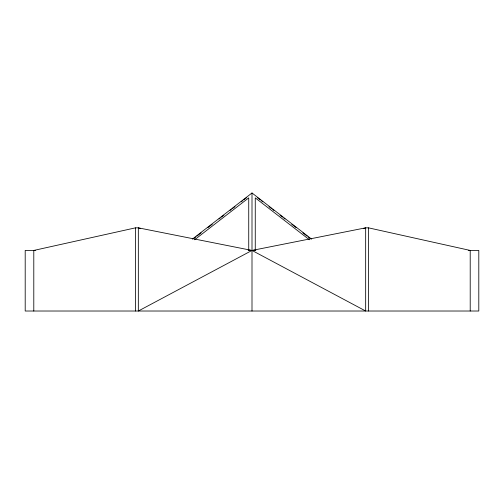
<?xml version="1.0" encoding="UTF-8"?>
<svg xmlns="http://www.w3.org/2000/svg" width="504" height="504" viewBox="0 0 504 504"><rect width="100%" height="100%" fill="white"/><g stroke="black" fill="none" stroke-linecap="round" stroke-linejoin="round"><path stroke-width="0.76" d="M192.377 239.117L252 192.982L311.623 239.117M194.349 238.102L195.583 237.151M196.818 236.2L201.127 232.861M207.906 227.613L212.222 224.28M218.994 219.032L220.229 218.081M221.464 217.129L223.927 215.221M230.089 210.452L231.317 209.5M232.552 208.543L235.015 206.64M241.177 201.871L242.411 200.913M243.64 199.962L246.721 197.581M194.607 239.753L248.737 197.864L248.737 250.331M363.485 228.633L365.665 227.833L368.468 227.833L470.207 250.438L470.207 311.018M255.9 250.116L252 250.438L138.335 227.833L135.532 227.833L33.793 250.438L33.793 311.018M35.4 250.438L25.2 250.438L25.2 311.018L478.8 311.018L478.8 250.438L468.6 250.438M248.1 250.116L252 250.438L365.665 227.833L365.665 311.018L252 250.438L138.335 311.018L138.335 227.833L140.515 228.633M257.279 197.581L260.36 199.962M261.589 200.913L262.823 201.871M268.985 206.64L271.448 208.543M272.683 209.5L273.911 210.452M280.073 215.221L282.536 217.129M283.771 218.081L285.006 219.032M291.778 224.28L296.094 227.613M302.873 232.861L307.182 236.2M308.416 237.151L309.651 238.102M309.393 239.753L255.263 197.864L255.263 250.331M368.468 227.833L368.468 311.018M252 192.982L252 311.018M135.532 227.833L135.532 311.018"/></g></svg>
